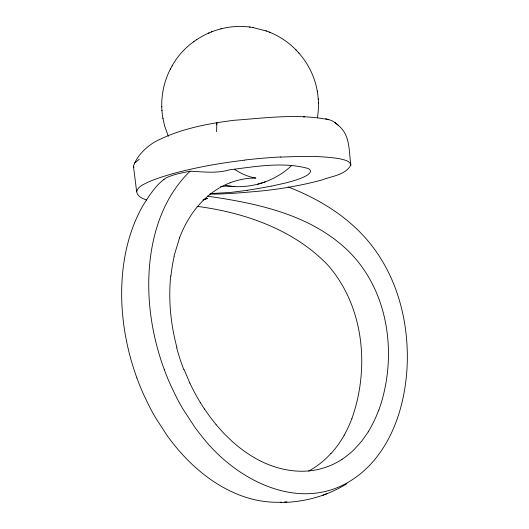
<?xml version="1.0" encoding="UTF-8"?>
<svg xmlns="http://www.w3.org/2000/svg" width="529" height="529" viewBox="0 0 529 529"><rect width="100%" height="100%" fill="white"/><g stroke="black" fill="none" stroke-linecap="round" stroke-linejoin="round"><path stroke-width="0.79" d="M162.965 118.569C159.91 101.667 162.654 83.787 170.636 68.578M317.248 91.048C318.808 99.829 318.881 108.875 317.4 117.669M216.533 124.824L216.89 122.801L216.573 131.688M146.533 200.008C142.592 198.554 137.262 196.563 136.674 191.776L133.453 166.166C136.879 156.015 145.442 147.69 154.494 142.076C179.014 129.05 206.793 123.72 234.102 120.288C265.822 117.987 298.587 113.332 330.003 119.957C333.68 121.214 336.623 123.74 339.413 126.352C350.469 136.112 348.77 151.73 350.879 165.008C345.622 175.099 331.392 176.197 321.692 180.058C300.776 185.619 279.352 189.336 257.802 191.306C241.925 192.682 226.028 194.143 210.079 194.136M170.715 275.946C168.248 300.029 170.761 324.475 176.964 347.831M136.674 191.776C137.719 186.248 144.133 184.31 148.49 181.963C156.247 178.597 164.334 176.078 172.461 173.776C196.028 167.309 220.17 163.051 244.431 160.214M174.008 256.102L179.556 237.852M378.784 410.319C397.854 356.791 389.47 290.428 347.262 249.972C309.716 214.291 256.902 203.255 207.302 196.14M351.911 418.512C369.877 367.972 364.025 306.099 327.702 264.95C293.661 229.513 244.775 212.605 197.013 206.323M172.123 65.867C187.127 38.69 219.456 22.846 250.091 27.091M170.318 69.173L172.434 65.292M368.277 431.876L361.724 441.153L354.377 449.306A150.355 104.319 72.6 0 1 342.032 459.271M330.929 453.67L334.573 449.425A149.925 106.309 71.5 0 0 344.247 435.063M134.293 163.289L139.246 159.315M271.536 186.109L286.044 182.869A62.455 10.844 -7.1 0 0 297.867 179.377A60.531 10.514 -7.1 0 0 308.658 174.127L310.106 172.5A63.255 10.983 -7.1 0 0 307.871 168.401C282.354 161.557 255.295 166.655 229.546 169.809C216.626 173.717 203.354 171.78 190.123 171.191C159.011 201.126 148.113 246.236 148.755 288.179A176.686 122.933 72.9 0 0 149.323 301.041C151.049 324.475 156.181 347.639 164.321 369.678M190.123 171.191C181.989 172.897 173.598 174.312 166.046 177.916C156.015 184.628 149.323 195.505 142.969 205.583C127.264 233.011 121.326 265.089 121.677 296.432A176.686 123.151 73.2 0 0 122.192 309.313C123.832 332.761 128.871 355.951 136.925 378.023M291.684 165.478C275.311 181.149 251.85 188.754 229.381 186.215M196.378 39.787L196.907 39.417M193.416 41.864L193.991 41.467M346.918 483.638C327.226 496.07 303.95 502.266 280.74 502.55M308.645 471.061L309.981 470.38M230.069 182.796C213.141 189.243 199.241 202.098 189.713 217.326A150.183 104.53 72.7 0 0 179.536 237.838M208.36 33.155L209.028 32.884M211.362 31.912L211.937 31.68M322.895 495.237L327.458 493.458M202.957 200.041L207.428 198.329L205.073 199.235M257.722 184.218L265.227 181.903M220.871 28.857L221.446 28.698M247.129 190.354L230.704 192.411L210.026 193.64M284.582 501.968L286.883 501.723M280.628 157.106C300.578 156.366 320.805 155.48 340.564 158.938C344.2 160.009 349.894 160.585 350.879 165.008M281.534 502.186C238.85 504.163 200.458 477.442 174.682 445.458A176.382 122.649 73.3 0 1 167.091 435.519L155.506 417.646A176.514 122.821 73.3 0 1 149.244 406.239L143.564 394.389A178.333 124.143 73.3 0 1 136.918 378.03M252.393 178.088L255.924 178.055C248.194 176.891 240.867 173.611 234.44 169.227M233.263 186.453L234.777 186.506L226.062 186.115A150.124 104.815 73.1 0 0 220.619 186.611M303.362 116.869L304.757 116.876M163.58 179.252L164.122 179.278M229.811 186.102L234.777 186.506M252.591 27.455L266.543 31.046M249.476 27.005L253.305 27.561M225.513 185.329L229.421 186.082M325.633 118.708L328.073 119.409M269.274 32.09C294.111 41.804 312.937 65.074 317.314 91.378M265.942 30.821L269.935 32.335M288.12 186.975C322.32 200.074 354.642 220.838 375.914 251.202C397.352 281.58 407.165 319.047 407.343 355.971C407.475 403.396 391.01 457.611 347.527 482.666C296.306 511.814 235.055 478.89 202.402 437.007A176.382 123.006 72.8 0 1 194.758 427.088L183.08 409.241A176.514 123.039 72.8 0 1 176.759 397.854L171.032 386.018A178.333 124.249 72.8 0 1 164.307 369.685M334.718 122.311L338.216 125.274M296.015 49.898L296.458 50.381M298.568 52.642L299.024 53.145M216.07 424.642L223.82 433.317L231.96 441.219A150.329 104.98 72.9 0 0 253.06 456.911C273.87 469.468 299.831 475.386 323.497 468.006A149.588 103.618 73 0 0 342.051 459.317M200.478 402.82L204.439 409.023M189.891 383.155L183.973 369.295M168.328 136.237L164.645 125.955L162.899 118.245M133.453 166.166L133.989 167.495M318.253 98.89L318.266 99.227M318.438 102.679L318.458 103.01M161.755 106.607L161.775 106.944M161.947 110.389L161.96 110.726M216.116 424.575A150.646 105.066 72.8 0 1 204.492 408.957M200.484 402.814A150.282 104.722 72.8 0 1 189.898 383.148M183.728 369.414A150.057 105.04 72.8 0 1 176.699 347.897M170.953 276.052A149.773 103.658 73.1 0 1 174.22 256.241M230.075 182.803A150.157 104.286 73 0 1 252.386 178.061M330.837 453.538A150.15 106.031 72.4 0 1 309.954 470.314M351.911 418.518A150.256 105.284 72.9 0 1 344.26 435.069M378.665 410.213A150.104 102.838 74.2 0 1 368.197 431.776M244.451 160.062A109.939 19.236 -7.1 0 1 280.892 156.954M271.331 186.082A62.177 7.042 -8.9 0 1 247.149 190.281"/></g></svg>
